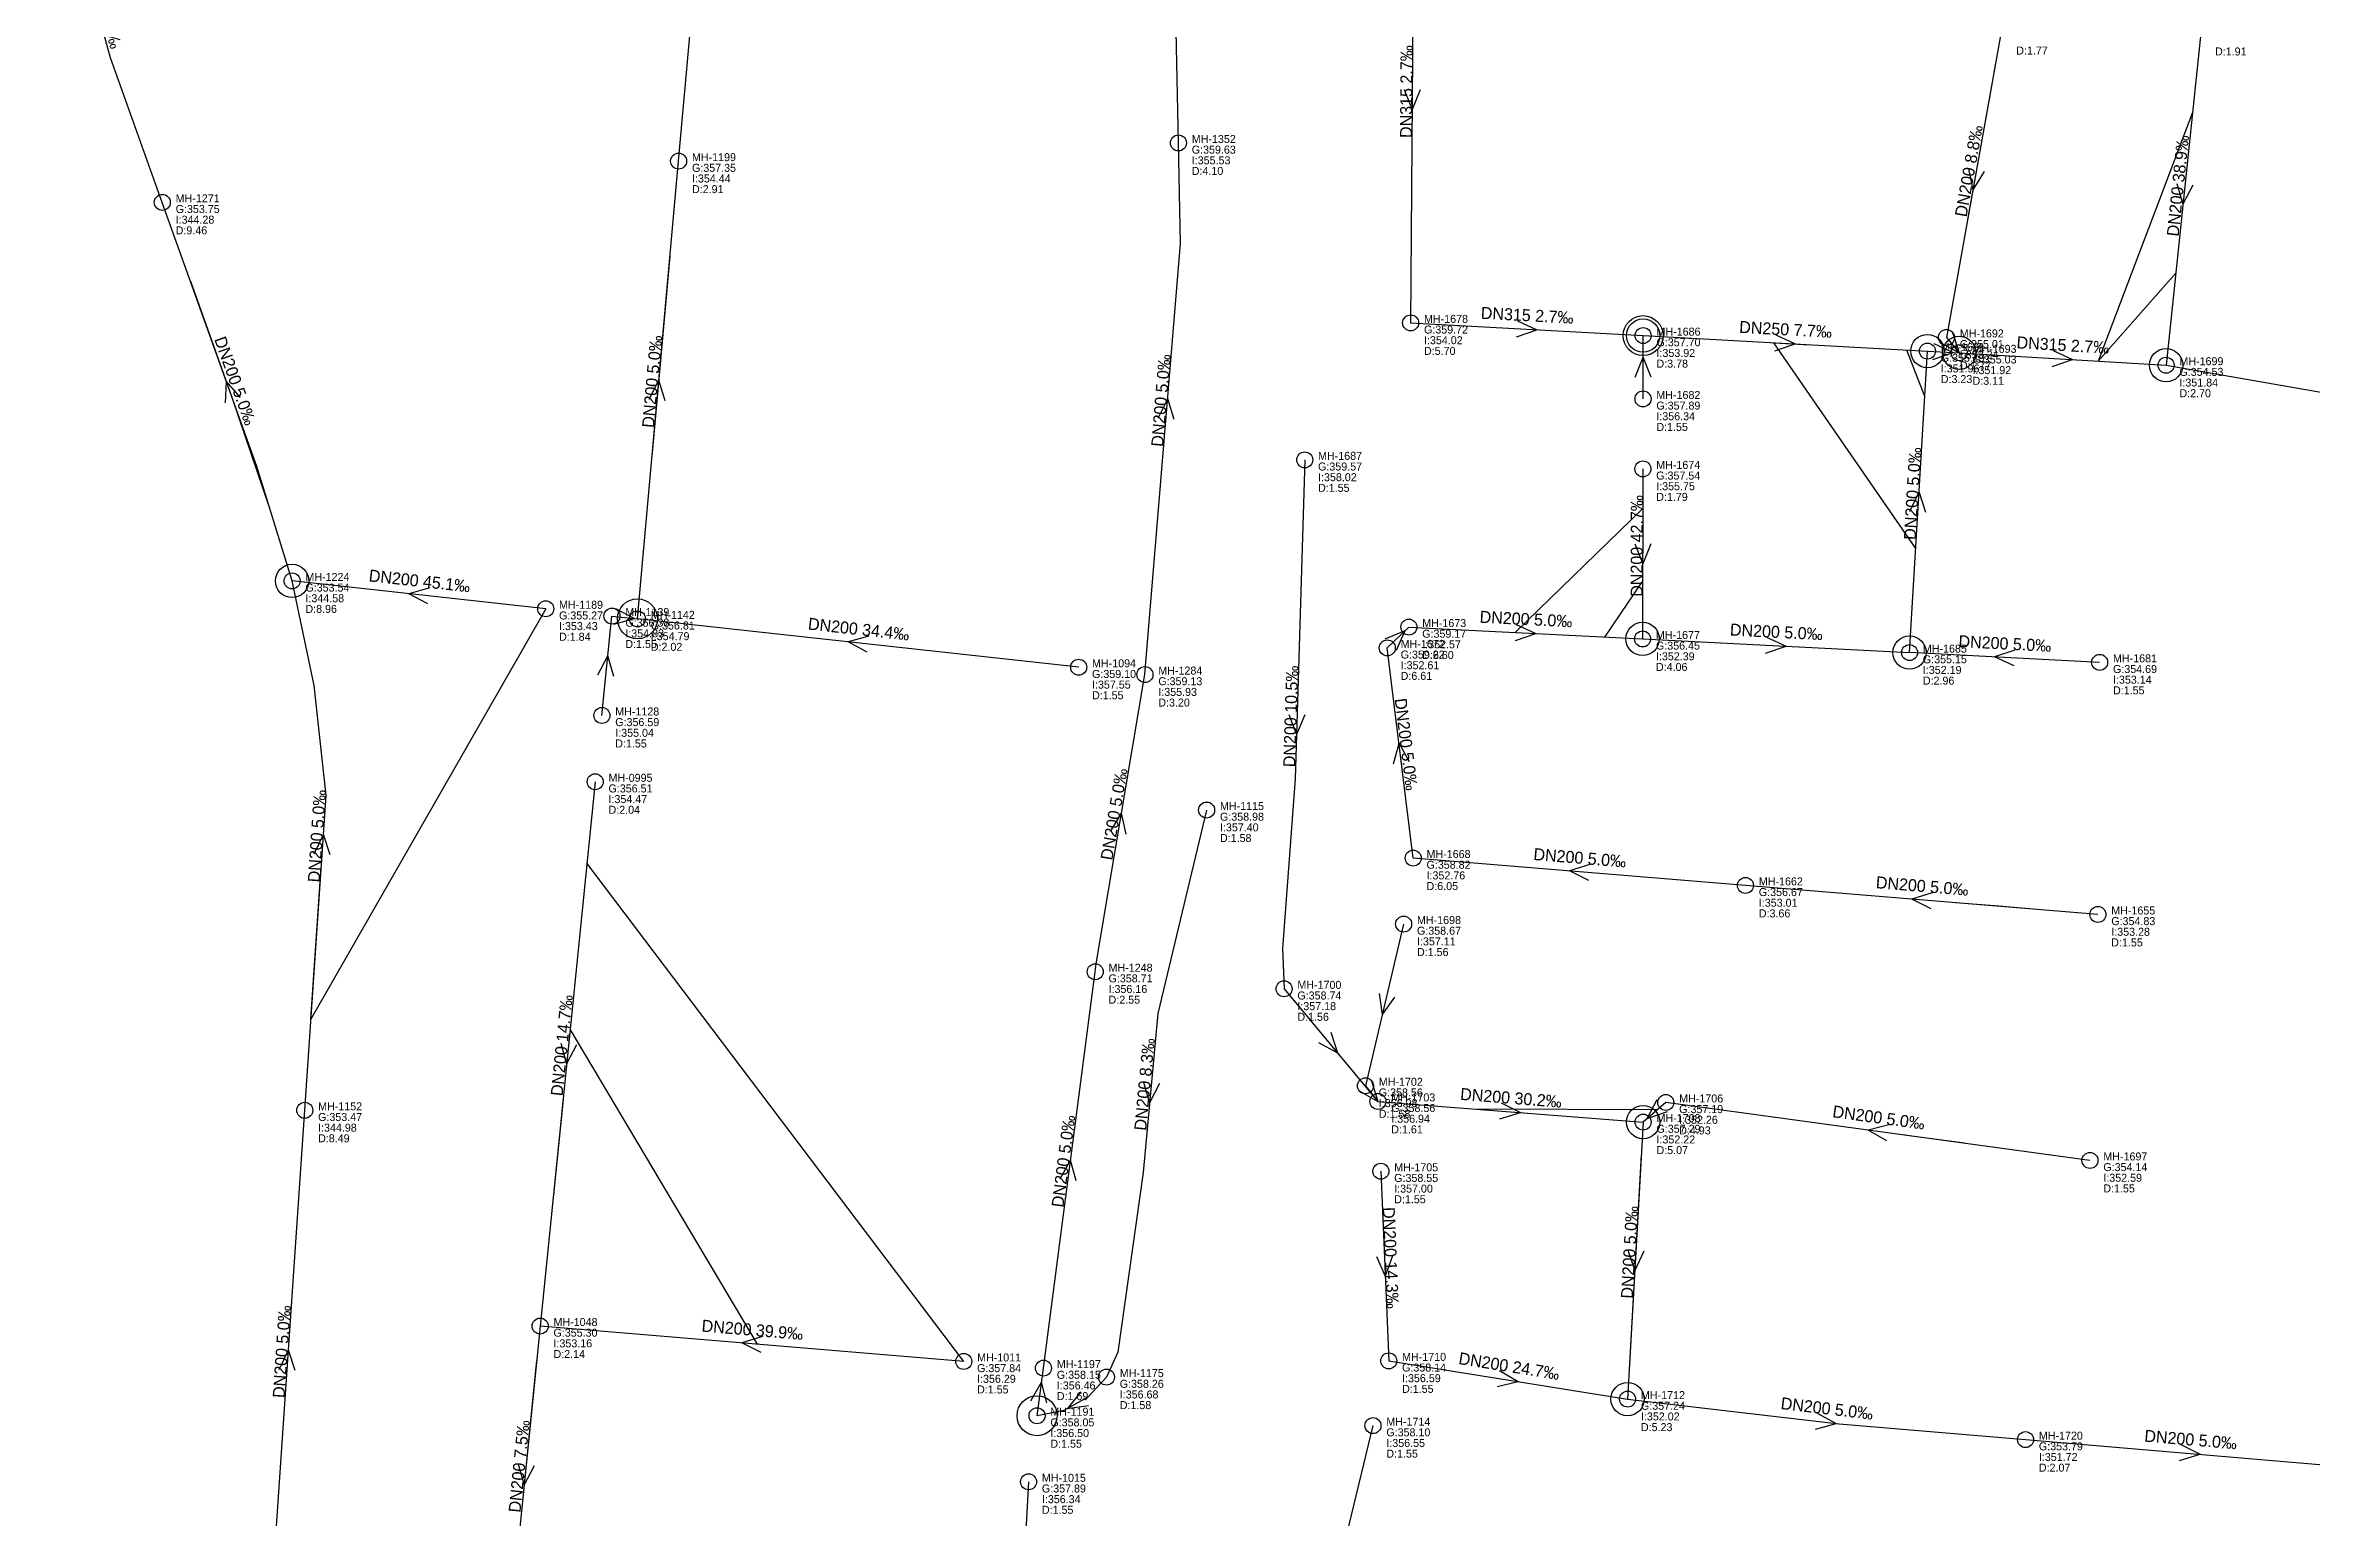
# Model space of a CAD drawing. Header units: metres. Extents: x 449901 to 451990, y 2566737 to 2570846.
# Drawn here: x 450295.8 to 450635.7, y 2567825.4 to 2568046.4 of the extents above; entities that cross this region are included whole.
import ezdxf
from ezdxf.enums import TextEntityAlignment as Align

# ---------------------------------------------------------------- set-up
doc = ezdxf.new("R2010")
doc.units = ezdxf.units.M
for name, color, linetype in [('SEW-DROP', 6, 'Continuous'), ('SEW-LABEL', 2, 'Continuous'), ('SEW-MH', 7, 'Continuous'), ('SEW-MH-LABEL', 8, 'Continuous'), ('SEW-PIPE-DN200', 3, 'Continuous'), ('SEW-PIPE-DN250', 4, 'Continuous'), ('SEW-PIPE-DN315', 5, 'Continuous'), ('SEW-RIDER', 8, 'Continuous'), ('SEW-SWEPT-CH', 6, 'Continuous')]:
    doc.layers.add(name, color=color, linetype=linetype)

msp = doc.modelspace()

# ---------------------------------------------------------------- linework, layer by layer
at = {"layer": 'SEW-DROP'}
for centre in [(450535.44, 2568002.81), (450578.08, 2568000.49), (450582.84, 2568000.23), (450613.87, 2567998.37), (450332.8, 2567966), (450535.36, 2567957.29), (450575.39, 2567955.24), (450535.44, 2567884.79), (450533.11, 2567843.22)]:
    msp.add_circle(centre, 2.5, dxfattribs=at)
at = {"layer": 'SEW-LABEL'}
for p, q in [((450499.62, 2568039.73), (450500.8, 2568036.72)), ((450502.02, 2568039.71), (450500.8, 2568036.72)), ((450584.25, 2568027.86), (450584.9, 2568024.69)), ((450586.61, 2568027.43), (450584.9, 2568024.69)), ((450615.5, 2568025.63), (450616.38, 2568022.52)), ((450617.89, 2568025.38), (450616.38, 2568022.52)), ((450516.44, 2568002.65), (450519.5, 2568003.68)), ((450516.57, 2568005.05), (450519.5, 2568003.68)), ((450555.33, 2568002.93), (450558.26, 2568001.57)), ((450580.01, 2568001.78), (450582.84, 2568000.23)), ((450581.86, 2568003.3), (450582.84, 2568000.23)), ((450534.23, 2567996.57), (450535.43, 2567999.56)), ((450536.63, 2567996.56), (450535.43, 2567999.56)), ((450555.2, 2568000.53), (450558.26, 2568001.57)), ((450578.9, 2567999.24), (450581.96, 2568000.27)), ((450579.03, 2568001.64), (450581.96, 2568000.27)), ((450596.79, 2567998.19), (450599.85, 2567999.21)), ((450596.93, 2568000.59), (450599.85, 2567999.21)), ((450322.82, 2567992.71), (450322.94, 2567995.94)), ((450325.08, 2567993.52), (450322.94, 2567995.94)), ((450386.36, 2567993.26), (450387.82, 2567996.14)), ((450388.75, 2567993.05), (450387.82, 2567996.14)), ((450462.69, 2567990.42), (450464.13, 2567993.31)), ((450465.08, 2567990.22), (450464.13, 2567993.31)), ((450575.45, 2567976.44), (450576.83, 2567979.36)), ((450577.85, 2567976.29), (450576.83, 2567979.36)), ((450534.18, 2567971.55), (450535.38, 2567968.55)), ((450536.58, 2567971.55), (450535.38, 2567968.55)), ((450353.44, 2567964.94), (450350.33, 2567964.08)), ((450353.18, 2567962.56), (450350.33, 2567964.08)), ((450381.33, 2567961.88), (450384.18, 2567960.36)), ((450381.07, 2567959.49), (450384.18, 2567960.36)), ((450419.31, 2567957.7), (450416.2, 2567956.84)), ((450496.77, 2567957.33), (450499.76, 2567958.56)), ((450498.44, 2567955.61), (450499.76, 2567958.56)), ((450516.27, 2567957.06), (450519.33, 2567958.11)), ((450516.39, 2567959.46), (450519.33, 2567958.11)), ((450553.94, 2567957.54), (450556.87, 2567956.19)), ((450378.68, 2567951.9), (450380.18, 2567954.76)), ((450381.07, 2567951.66), (450380.18, 2567954.76)), ((450419.05, 2567955.32), (450416.2, 2567956.84)), ((450553.81, 2567955.14), (450556.87, 2567956.19)), ((450591.21, 2567955.63), (450588.15, 2567954.59)), ((450591.09, 2567953.24), (450588.15, 2567954.59)), ((450482.32, 2567945.98), (450483.43, 2567942.95)), ((450484.72, 2567945.91), (450483.43, 2567942.95)), ((450498, 2567938.54), (450498.83, 2567941.67)), ((450500.38, 2567938.84), (450498.83, 2567941.67)), ((450455.54, 2567928.38), (450457.22, 2567931.14)), ((450457.91, 2567927.98), (450457.22, 2567931.14)), ((450336.11, 2567925.05), (450337.51, 2567927.96)), ((450338.5, 2567924.89), (450337.51, 2567927.96)), ((450527.46, 2567923.43), (450524.38, 2567922.48)), ((450527.27, 2567921.04), (450524.38, 2567922.48)), ((450578.81, 2567919.2), (450575.72, 2567918.25)), ((450578.62, 2567916.81), (450575.72, 2567918.25)), ((450495.83, 2567904.11), (450496.31, 2567900.92)), ((450498.17, 2567903.56), (450496.31, 2567900.92)), ((450373.09, 2567896.63), (450373.98, 2567893.53)), ((450375.48, 2567896.39), (450373.98, 2567893.53)), ((450486.74, 2567896.73), (450489.58, 2567895.19)), ((450488.58, 2567898.27), (450489.58, 2567895.19)), ((450460.5, 2567890.79), (450461.41, 2567887.69)), ((450462.89, 2567890.56), (450461.41, 2567887.69)), ((450494.72, 2567890.99), (450495.66, 2567887.9)), ((450492.85, 2567889.49), (450495.66, 2567887.9)), ((450513.96, 2567885.27), (450517.05, 2567886.23)), ((450514.15, 2567887.66), (450517.05, 2567886.23)), ((450537.49, 2567888.15), (450536.01, 2567885.28)), ((450539.06, 2567886.34), (450536.01, 2567885.28)), ((450572.3, 2567884.38), (450569.17, 2567883.59)), ((450571.97, 2567882), (450569.17, 2567883.59)), ((450448, 2567876.28), (450449.57, 2567879.1)), ((450450.38, 2567875.97), (450449.57, 2567879.1)), ((450495.43, 2567864.63), (450496.75, 2567861.69)), ((450497.83, 2567864.73), (450496.75, 2567861.69)), ((450533.16, 2567865.57), (450534.19, 2567862.51)), ((450535.56, 2567865.44), (450534.19, 2567862.51)), ((450403.37, 2567852.6), (450400.28, 2567851.65)), ((450330.85, 2567847.68), (450332.25, 2567850.59)), ((450333.25, 2567847.52), (450332.25, 2567850.59)), ((450403.17, 2567850.21), (450400.28, 2567851.65)), ((450443.62, 2567842.97), (450445.21, 2567845.78)), ((450446, 2567842.65), (450445.21, 2567845.78)), ((450513.52, 2567845.14), (450516.68, 2567845.85)), ((450513.9, 2567847.51), (450516.68, 2567845.85)), ((450451.08, 2567844.29), (450449.04, 2567841.78)), ((450452.25, 2567842.19), (450449.04, 2567841.78)), ((450561.28, 2567838.71), (450564.4, 2567839.55)), ((450561.56, 2567841.09), (450564.4, 2567839.55)), ((450616.09, 2567836.39), (450618.98, 2567834.94)), ((450366.71, 2567833.47), (450367.6, 2567830.37)), ((450369.09, 2567833.23), (450367.6, 2567830.37)), ((450615.89, 2567833.99), (450618.98, 2567834.94))]:
    msp.add_line(p, q, dxfattribs=at)
at = {"layer": 'SEW-MH'}
for centre in [(450465.74, 2568031.72), (450390.78, 2568028.99), (450313.34, 2568022.81), (450500.57, 2568004.72), (450535.44, 2568002.81), (450578.08, 2568000.49), (450580.93, 2568002.54), (450582.84, 2568000.23), (450613.87, 2567998.37), (450535.42, 2567993.31), (450484.68, 2567984.17), (450535.4, 2567982.81), (450332.8, 2567966), (450370.84, 2567961.82), (450380.78, 2567960.73), (450384.6, 2567960.31), (450500.3, 2567959.08), (450535.36, 2567957.29), (450450.78, 2567953.04), (450497.07, 2567955.95), (450575.39, 2567955.24), (450603.91, 2567953.78), (450460.72, 2567951.95), (450379.27, 2567945.81), (450378.26, 2567935.86), (450469.97, 2567931.62), (450500.95, 2567924.41), (450550.79, 2567920.31), (450603.65, 2567915.95), (450499.52, 2567914.51), (450453.26, 2567907.36), (450481.58, 2567904.79), (450493.79, 2567890.24), (450334.7, 2567886.56), (450495.66, 2567887.9), (450538.84, 2567887.74), (450535.44, 2567884.79), (450602.46, 2567879.04), (450496.1, 2567877.41), (450370.01, 2567854.19), (450433.54, 2567848.87), (450445.5, 2567847.87), (450497.28, 2567848.96), (450454.94, 2567846.52), (450444.53, 2567840.73), (450533.11, 2567843.22), (450494.92, 2567839.24), (450592.79, 2567837.14), (450443.26, 2567830.81)]:
    msp.add_circle(centre, 1.2, dxfattribs=at)
at = {"layer": 'SEW-PIPE-DN200'}
for points in [[(450465.74, 2568031.72), (450464.83, 2568074.89), (450461.81, 2568110.28), (450461.65, 2568111.58)], [(450390.78, 2568028.99), (450397.06, 2568098.71), (450397.06, 2568098.71)], [(450313.34, 2568022.81), (450305.59, 2568044.51), (450295.79, 2568080.14)], [(450589.4, 2568049.79), (450580.93, 2568002.54)], [(450619.21, 2568049.65), (450613.87, 2567998.37)], [(450384.6, 2567960.31), (450390.78, 2568028.99)], [(450460.72, 2567951.95), (450466.05, 2568016.65), (450465.74, 2568031.72)], [(450332.8, 2567966), (450327.51, 2567983.15), (450313.34, 2568022.81)], [(450535.42, 2567993.31), (450535.44, 2568002.81)], [(450580.93, 2568002.54), (450582.84, 2568000.23)], [(450575.39, 2567955.24), (450578.08, 2568000.49)], [(450484.68, 2567984.17), (450483.23, 2567936.3), (450481.34, 2567910.86), (450481.58, 2567904.79)], [(450535.4, 2567982.81), (450535.36, 2567957.29)], [(450334.7, 2567886.56), (450337.91, 2567933.81), (450336.13, 2567950.3), (450332.8, 2567966)], [(450370.84, 2567961.82), (450332.8, 2567966)], [(450379.27, 2567945.81), (450380.78, 2567960.73)], [(450380.78, 2567960.73), (450384.6, 2567960.31)], [(450450.78, 2567953.04), (450384.6, 2567960.31)], [(450497.07, 2567955.95), (450500.3, 2567959.08)], [(450500.3, 2567959.08), (450535.36, 2567957.29)], [(450500.95, 2567924.41), (450497.07, 2567955.95)], [(450535.36, 2567957.29), (450575.39, 2567955.24)], [(450603.91, 2567953.78), (450575.39, 2567955.24)], [(450453.26, 2567907.36), (450453.42, 2567908.55), (450460.72, 2567951.95)], [(450378.26, 2567935.86), (450370.01, 2567854.19)], [(450469.97, 2567931.62), (450462.67, 2567901.07), (450460.43, 2567877.25), (450456.66, 2567850.25), (450454.94, 2567846.52), (450454.94, 2567846.52)], [(450550.79, 2567920.31), (450500.95, 2567924.41)], [(450603.65, 2567915.95), (450550.79, 2567920.31)], [(450499.52, 2567914.51), (450493.79, 2567890.24)], [(450445.5, 2567847.87), (450453.26, 2567907.36)], [(450481.58, 2567904.79), (450481.58, 2567904.79), (450495.66, 2567887.9)], [(450493.79, 2567890.24), (450495.66, 2567887.9)], [(450329.61, 2567811.63), (450334.7, 2567886.56)], [(450495.66, 2567887.9), (450535.44, 2567884.79)], [(450538.84, 2567887.74), (450535.44, 2567884.79)], [(450602.46, 2567879.04), (450538.84, 2567887.74)], [(450535.44, 2567884.79), (450533.11, 2567843.22)], [(450496.1, 2567877.41), (450497.28, 2567848.96)], [(450370.01, 2567854.19), (450365.49, 2567809.54)], [(450433.54, 2567848.87), (450370.01, 2567854.19)], [(450497.28, 2567848.96), (450533.11, 2567843.22)], [(450444.53, 2567840.73), (450445.5, 2567847.87)], [(450454.94, 2567846.52), (450452.15, 2567843.51), (450448.56, 2567841.51), (450444.53, 2567840.73)], [(450533.11, 2567843.22), (450564.86, 2567839.5), (450592.79, 2567837.14)], [(450494.92, 2567839.24), (450484.23, 2567795.13)], [(450592.79, 2567837.14), (450642.18, 2567832.98), (450642.18, 2567832.98)], [(450443.26, 2567830.81), (450441.66, 2567801.39)]]:
    msp.add_lwpolyline(points, dxfattribs=at)
at = {"layer": 'SEW-PIPE-DN250'}
for points in [[(450535.44, 2568002.81), (450578.08, 2568000.49)], [(450578.08, 2568000.49), (450582.84, 2568000.23)]]:
    msp.add_lwpolyline(points, dxfattribs=at)
at = {"layer": 'SEW-PIPE-DN315'}
for points in [[(450501.06, 2568071.73), (450500.57, 2568004.72)], [(450500.57, 2568004.72), (450535.44, 2568002.81)], [(450582.84, 2568000.23), (450613.87, 2567998.37)], [(450613.87, 2567998.37), (450639.66, 2567993.87), (450654.88, 2567989.77), (450673.28, 2567982.83)]]:
    msp.add_lwpolyline(points, dxfattribs=at)
at = {"layer": 'SEW-RIDER'}
for points in [[(450588.31, 2568043.71), (450587.59, 2568039.68), (450584.05, 2568019.96)], [(450617.82, 2568036.28), (450603.68, 2567998.98), (450615.3, 2568012.15)], [(450386.79, 2567984.72), (450387.99, 2567997.98), (450389.49, 2568014.71)], [(450329.4, 2567977.02), (450323.86, 2567993.37), (450317.59, 2568010.92)], [(450576.32, 2567970.85), (450555.06, 2568001.74), (450560.45, 2568001.45)], [(450577.68, 2567993.66), (450575, 2568000.65)], [(450535.4, 2567982.81), (450535.39, 2567976.89), (450516.24, 2567958.27)], [(450535.37, 2567966.05), (450529.63, 2567957.58)], [(450370.84, 2567961.82), (450335.63, 2567900.23), (450337.18, 2567923.06)], [(450433.54, 2567848.87), (450377.03, 2567923.63), (450376.97, 2567923.03)], [(450593.34, 2567916.8), (450588.78, 2567917.18), (450582.3, 2567917.71)], [(450402.72, 2567851.45), (450402.61, 2567851.46), (450374.51, 2567898.76)], [(450373.44, 2567888.19), (450372, 2567873.88)], [(450537.56, 2567886.63), (450510.58, 2567886.73)], [(450583.62, 2567881.62), (450575.71, 2567882.7), (450574.48, 2567882.87)], [(450535.16, 2567879.84), (450533.26, 2567845.87)], [(450369.48, 2567849), (450367.45, 2567828.9)]]:
    msp.add_lwpolyline(points, dxfattribs=at)
at = {"layer": 'SEW-SWEPT-CH'}
for centre in [(450535.44, 2568002.81), (450384.6, 2567960.31), (450444.53, 2567840.73)]:
    msp.add_circle(centre, 3, dxfattribs=at)

# ---------------------------------------------------------------- texts
at = {"layer": 'SEW-LABEL'}
for s, rotation, p in [('DN200 5.0‰', 285.3705, (450303.74, 2568052.42)), ('DN315 2.7‰', 89.5783, (450500.81, 2568039.42)), ('DN200 8.8‰', 79.8371, (450585.17, 2568027.37)), ('DN200 38.9‰', 84.0525, (450616.54, 2568025.21)), ('DN315 2.7‰', -3.1248, (450518, 2568004.97)), ('DN200 5.0‰', 289.6612, (450323.44, 2567995.73)), ('DN200 5.0‰', 84.855, (450387.69, 2567995.85)), ('DN250 7.7‰', -3.1251, (450556.76, 2568002.85)), ('DN315 2.7‰', -3.4226, (450598.35, 2568000.5)), ('DN200 5.0‰', 85.2893, (450464.01, 2567993.01)), ('DN200 5.0‰', 86.5936, (450576.74, 2567979.06)), ('DN200 42.7‰', 89.8994, (450535.38, 2567971.25)), ('DN200 45.1‰', 353.7302, (450351.82, 2567965.11)), ('DN200 5.0‰', -2.9263, (450517.83, 2567959.38)), ('DN200 34.4‰', 353.7303, (450417.69, 2567957.88)), ('DN200 5.0‰', -2.9264, (450555.37, 2567957.46)), ('DN200 5.0‰', 357.0738, (450589.65, 2567955.71)), ('DN200 10.5‰', 88.2638, (450483.48, 2567945.65)), ('DN200 5.0‰', 277.0283, (450499.01, 2567941.38)), ('DN200 5.0‰', 80.4494, (450456.97, 2567930.86)), ('DN200 5.0‰', 86.1134, (450337.41, 2567927.66)), ('DN200 5.0‰', 355.2949, (450525.87, 2567923.56)), ('DN200 5.0‰', 355.2949, (450577.22, 2567919.33)), ('DN200 14.7‰', 84.2264, (450374.14, 2567896.22)), ('DN200 8.3‰', 84.6049, (450461.55, 2567890.38)), ('DN200 30.2‰', -4.4709, (450515.55, 2567887.54)), ('DN200 5.0‰', 352.2184, (450570.65, 2567884.59)), ('DN200 5.0‰', 82.5603, (450449.38, 2567878.81)), ('DN200 14.3‰', -87.6172, (450496.69, 2567864.38)), ('DN200 5.0‰', 86.7919, (450534.28, 2567865.21)), ('DN200 5.0‰', 86.1134, (450332.15, 2567850.29)), ('DN200 39.9‰', 355.2144, (450401.77, 2567852.73)), ('DN200 24.7‰', -9.0961, (450515.2, 2567847.29)), ('DN200 5.0‰', -6.6782, (450562.91, 2567840.93)), ('DN200 7.5‰', 84.2265, (450367.75, 2567833.06)), ('DN200 5.0‰', -4.8149, (450617.49, 2567836.26))]:
    msp.add_text(s, height=1.8, rotation=rotation, dxfattribs=at).set_placement(p, align=Align.CENTER)
at = {"layer": 'SEW-MH-LABEL'}
for s, p in [('D:1.77', (450591.4, 2568044.99)), ('D:1.91', (450621.21, 2568044.85)), ('MH-1352', (450467.74, 2568031.72)), ('MH-1199', (450392.78, 2568028.99)), ('G:359.63', (450467.74, 2568030.12)), ('I:355.53', (450467.74, 2568028.52)), ('G:357.35', (450392.78, 2568027.39)), ('I:354.44', (450392.78, 2568025.79)), ('D:4.10', (450467.74, 2568026.92)), ('G:353.75', (450315.34, 2568021.21)), ('MH-1271', (450315.34, 2568022.81)), ('D:2.91', (450392.78, 2568024.19)), ('D:9.46', (450315.34, 2568018.01)), ('I:344.28', (450315.34, 2568019.61)), ('MH-1678', (450502.57, 2568004.72)), ('G:359.72', (450502.57, 2568003.12)), ('I:354.02', (450502.57, 2568001.52)), ('G:357.70', (450537.44, 2568001.21)), ('MH-1686', (450537.44, 2568002.81)), ('MH-1691', (450580.08, 2568000.49)), ('G:355.01', (450582.93, 2568000.94)), ('MH-1692', (450582.93, 2568002.54)), ('D:5.70', (450502.57, 2567999.92)), ('D:3.78', (450537.44, 2567998.01)), ('I:353.92', (450537.44, 2567999.61)), ('G:355.19', (450580.08, 2567998.89)), ('I:351.96', (450580.08, 2567997.29)), ('D:1.77', (450582.93, 2567997.74)), ('I:353.24', (450582.93, 2567999.34)), ('G:355.03', (450584.84, 2567998.63)), ('MH-1693', (450584.84, 2568000.23)), ('MH-1699', (450615.87, 2567998.37)), ('D:3.23', (450580.08, 2567995.69)), ('D:3.11', (450584.84, 2567995.43)), ('I:351.92', (450584.84, 2567997.03)), ('G:354.53', (450615.87, 2567996.77)), ('I:351.84', (450615.87, 2567995.17)), ('G:357.89', (450537.42, 2567991.71)), ('MH-1682', (450537.42, 2567993.31)), ('D:2.70', (450615.87, 2567993.57)), ('D:1.55', (450537.42, 2567988.51)), ('I:356.34', (450537.42, 2567990.11)), ('MH-1687', (450486.68, 2567984.17)), ('G:359.57', (450486.68, 2567982.57)), ('I:358.02', (450486.68, 2567980.97)), ('G:357.54', (450537.4, 2567981.21)), ('MH-1674', (450537.4, 2567982.81)), ('D:1.55', (450486.68, 2567979.37)), ('D:1.79', (450537.4, 2567978.01)), ('I:355.75', (450537.4, 2567979.61)), ('G:353.54', (450334.8, 2567964.4)), ('MH-1224', (450334.8, 2567966)), ('D:8.96', (450334.8, 2567961.2)), ('I:344.58', (450334.8, 2567962.8)), ('G:355.27', (450372.84, 2567960.22)), ('MH-1189', (450372.84, 2567961.82)), ('MH-1139', (450382.78, 2567960.73)), ('MH-1142', (450386.6, 2567960.31)), ('D:1.84', (450372.84, 2567957.02)), ('I:353.43', (450372.84, 2567958.62)), ('G:356.38', (450382.78, 2567959.13)), ('I:354.83', (450382.78, 2567957.53)), ('G:356.81', (450386.6, 2567958.71)), ('I:354.79', (450386.6, 2567957.11)), ('G:359.17', (450502.3, 2567957.48)), ('MH-1673', (450502.3, 2567959.08)), ('MH-1677', (450537.36, 2567957.29)), ('D:1.55', (450382.78, 2567955.93)), ('D:2.02', (450386.6, 2567955.51)), ('MH-1094', (450452.78, 2567953.04)), ('G:359.22', (450499.07, 2567954.35)), ('MH-1672', (450499.07, 2567955.95)), ('D:6.60', (450502.3, 2567954.28)), ('I:352.57', (450502.3, 2567955.88)), ('G:356.45', (450537.36, 2567955.69)), ('I:352.39', (450537.36, 2567954.09)), ('G:355.15', (450577.39, 2567953.64)), ('MH-1685', (450577.39, 2567955.24)), ('MH-1681', (450605.91, 2567953.78)), ('G:359.10', (450452.78, 2567951.44)), ('I:357.55', (450452.78, 2567949.84)), ('G:359.13', (450462.72, 2567950.35)), ('MH-1284', (450462.72, 2567951.95)), ('D:6.61', (450499.07, 2567951.15)), ('I:352.61', (450499.07, 2567952.75)), ('D:4.06', (450537.36, 2567952.49)), ('D:2.96', (450577.39, 2567950.44)), ('I:352.19', (450577.39, 2567952.04)), ('G:354.69', (450605.91, 2567952.18)), ('I:353.14', (450605.91, 2567950.58)), ('D:1.55', (450452.78, 2567948.24)), ('D:3.20', (450462.72, 2567947.15)), ('I:355.93', (450462.72, 2567948.75)), ('D:1.55', (450605.91, 2567948.98)), ('G:356.59', (450381.27, 2567944.21)), ('MH-1128', (450381.27, 2567945.81)), ('D:1.55', (450381.27, 2567941.01)), ('I:355.04', (450381.27, 2567942.61)), ('G:356.51', (450380.26, 2567934.26)), ('MH-0995', (450380.26, 2567935.86)), ('I:354.47', (450380.26, 2567932.66)), ('D:2.04', (450380.26, 2567931.06)), ('G:358.98', (450471.97, 2567930.02)), ('MH-1115', (450471.97, 2567931.62)), ('D:1.58', (450471.97, 2567926.82)), ('I:357.40', (450471.97, 2567928.42)), ('G:358.82', (450502.95, 2567922.81)), ('MH-1668', (450502.95, 2567924.41)), ('D:6.05', (450502.95, 2567919.61)), ('I:352.76', (450502.95, 2567921.21)), ('MH-1662', (450552.79, 2567920.31)), ('G:356.67', (450552.79, 2567918.71)), ('D:3.66', (450552.79, 2567915.51)), ('I:353.01', (450552.79, 2567917.11)), ('MH-1655', (450605.65, 2567915.95)), ('G:358.67', (450501.52, 2567912.91)), ('MH-1698', (450501.52, 2567914.51)), ('G:354.83', (450605.65, 2567914.35)), ('I:353.28', (450605.65, 2567912.75)), ('D:1.56', (450501.52, 2567909.71)), ('I:357.11', (450501.52, 2567911.31)), ('D:1.55', (450605.65, 2567911.15)), ('G:358.71', (450455.26, 2567905.76)), ('MH-1248', (450455.26, 2567907.36)), ('D:2.55', (450455.26, 2567902.56)), ('I:356.16', (450455.26, 2567904.16)), ('G:358.74', (450483.58, 2567903.19)), ('MH-1700', (450483.58, 2567904.79)), ('D:1.56', (450483.58, 2567899.99)), ('I:357.18', (450483.58, 2567901.59)), ('G:358.56', (450495.79, 2567888.64)), ('MH-1702', (450495.79, 2567890.24)), ('G:353.47', (450336.7, 2567884.96)), ('MH-1152', (450336.7, 2567886.56)), ('D:1.58', (450495.79, 2567885.44)), ('I:356.98', (450495.79, 2567887.04)), ('G:358.56', (450497.66, 2567886.3)), ('MH-1703', (450497.66, 2567887.9)), ('G:357.19', (450540.84, 2567886.14)), ('MH-1706', (450540.84, 2567887.74)), ('D:8.49', (450336.7, 2567881.76)), ('I:344.98', (450336.7, 2567883.36)), ('D:1.61', (450497.66, 2567883.1)), ('I:356.94', (450497.66, 2567884.7)), ('G:357.29', (450537.44, 2567883.19)), ('MH-1708', (450537.44, 2567884.79)), ('I:352.22', (450537.44, 2567881.59)), ('D:4.93', (450540.84, 2567882.94)), ('I:352.26', (450540.84, 2567884.54)), ('D:5.07', (450537.44, 2567879.99)), ('MH-1697', (450604.46, 2567879.04)), ('G:358.55', (450498.1, 2567875.81)), ('MH-1705', (450498.1, 2567877.41)), ('G:354.14', (450604.46, 2567877.44)), ('I:352.59', (450604.46, 2567875.84)), ('D:1.55', (450498.1, 2567872.61)), ('I:357.00', (450498.1, 2567874.21)), ('D:1.55', (450604.46, 2567874.24)), ('G:355.30', (450372.01, 2567852.59)), ('MH-1048', (450372.01, 2567854.19)), ('I:353.16', (450372.01, 2567850.99)), ('D:2.14', (450372.01, 2567849.39)), ('MH-1011', (450435.54, 2567848.87)), ('MH-1197', (450447.5, 2567847.87)), ('MH-1710', (450499.28, 2567848.96)), ('G:357.84', (450435.54, 2567847.27)), ('I:356.29', (450435.54, 2567845.67)), ('G:358.15', (450447.5, 2567846.27)), ('I:356.46', (450447.5, 2567844.67)), ('G:358.26', (450456.94, 2567844.92)), ('MH-1175', (450456.94, 2567846.52)), ('G:358.14', (450499.28, 2567847.36)), ('D:1.55', (450499.28, 2567844.16)), ('I:356.59', (450499.28, 2567845.76)), ('D:1.55', (450435.54, 2567844.07)), ('MH-1191', (450446.53, 2567840.73)), ('D:1.69', (450447.5, 2567843.07)), ('D:1.58', (450456.94, 2567841.72)), ('I:356.68', (450456.94, 2567843.32)), ('G:357.24', (450535.11, 2567841.62)), ('MH-1712', (450535.11, 2567843.22)), ('G:358.05', (450446.53, 2567839.13)), ('I:356.50', (450446.53, 2567837.53)), ('G:358.10', (450496.92, 2567837.64)), ('MH-1714', (450496.92, 2567839.24)), ('D:5.23', (450535.11, 2567838.42)), ('I:352.02', (450535.11, 2567840.02)), ('D:1.55', (450446.53, 2567835.93)), ('D:1.55', (450496.92, 2567834.44)), ('I:356.55', (450496.92, 2567836.04)), ('G:353.79', (450594.79, 2567835.54)), ('MH-1720', (450594.79, 2567837.14)), ('I:351.72', (450594.79, 2567833.94)), ('MH-1015', (450445.26, 2567830.81)), ('D:2.07', (450594.79, 2567832.34)), ('G:357.89', (450445.26, 2567829.21)), ('I:356.34', (450445.26, 2567827.61)), ('D:1.55', (450445.26, 2567826.01))]:
    msp.add_text(s, height=1.2, dxfattribs=at).set_placement(p)

doc.saveas('drawing.dxf')
